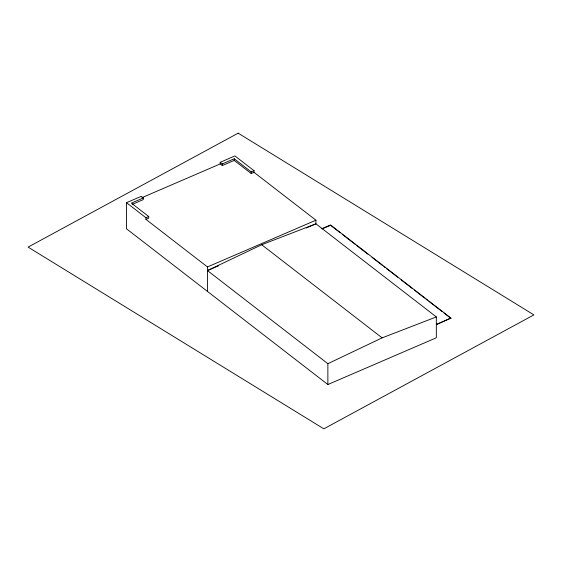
<?xml version="1.0" encoding="UTF-8"?>
<svg xmlns="http://www.w3.org/2000/svg" width="562" height="562" viewBox="0 0 562 562"><rect width="100%" height="100%" fill="white"/><g stroke="black" fill="none" stroke-linecap="round" stroke-linejoin="round"><path stroke-width="0.84" d="M327.871 384.534L327.871 363.691L207.462 270.568L261.695 244.737L315.921 223.824L436.337 316.94L436.337 337.783L327.871 384.534L126.485 228.797L126.485 202.692L141.195 196.356L143.282 197.972L143.282 199.601L132.168 204.392M327.871 363.691L382.111 337.86L436.337 316.94M254.024 172.33L251.221 173.532L234.235 160.402L222.299 165.544L220.206 163.928L220.206 162.299L234.944 155.941L254.024 170.693L254.024 172.33L315.921 220.199L315.921 223.824L306.283 227.975M142.003 197.634L220.206 163.928M143.282 197.972L131.375 203.107L148.726 216.525L148.726 218.154L145.923 219.363L145.923 217.726L126.485 202.692M220.206 162.299L222.299 163.914L234.235 158.765L251.221 171.902L251.221 173.532M251.221 171.902L254.024 170.693M145.923 217.726L148.726 216.525M145.923 219.363L207.462 266.943L315.921 220.199M207.462 270.568L218.709 265.721M322.068 228.601L330.519 224.955L450.935 318.078L436.337 324.695M322.068 228.924L330.519 225.285L340.214 232.773M436.337 324.372L450.935 318.078M342.286 234.382L355.437 244.547M356.821 245.622L367.892 254.186M372.044 257.396L382.427 265.419M383.811 266.493L385.195 267.561M386.579 268.629L397.65 277.192M401.106 279.869L412.185 288.432M414.257 290.041L424.64 298.064M426.024 299.139L427.408 300.206M428.792 301.281L441.943 311.446M444.015 313.055L450.935 318.401M261.695 244.737L382.111 337.86M234.235 158.765L234.235 160.402M222.299 163.914L222.299 165.544M207.462 266.943L207.462 291.411M238.162 133.166L28.1 247.111L323.838 428.834L533.9 314.889L238.162 133.166"/></g></svg>
